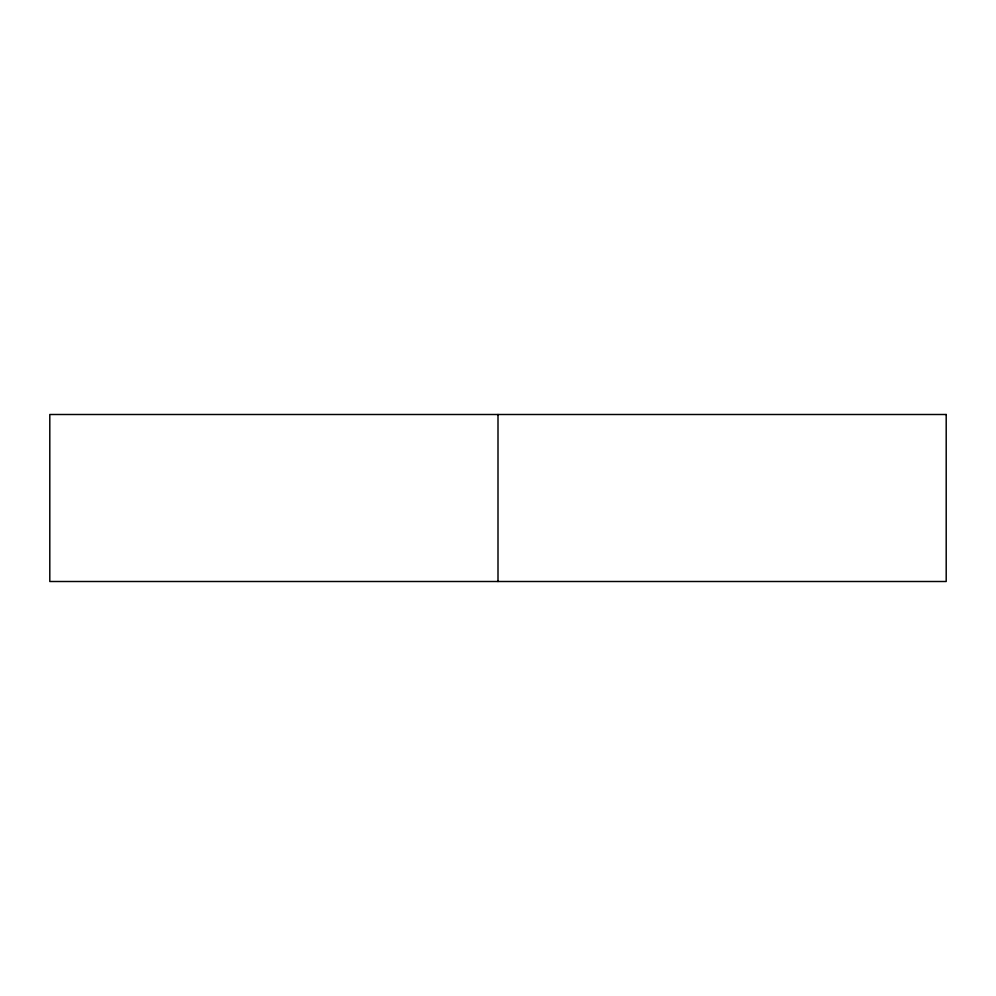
<?xml version="1.0" encoding="UTF-8"?>
<svg xmlns="http://www.w3.org/2000/svg" width="996" height="996" viewBox="0 0 996 996"><rect width="100%" height="100%" fill="white"/><g stroke="black" fill="none" stroke-linecap="round" stroke-linejoin="round"><path stroke-width="1.49" d="M498 414.498L498 581.502M946.2 414.498L49.8 414.498L49.8 581.502L946.2 581.502L946.2 414.498"/></g></svg>
